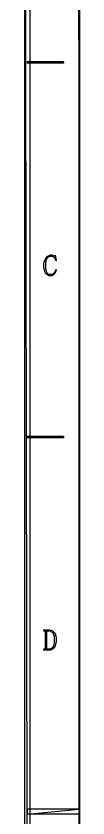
# Model space of a CAD drawing. Extents: x -15.4 to 0.8, y 0.3 to 11.8.
# Drawn here: x 0.072 to 0.269, y 6.073 to 8.941 of the extents above; entities that cross this region are included whole.
import ezdxf

# ---------------------------------------------------------------- set-up
doc = ezdxf.new("R2010")
doc.units = 0
doc.header["$MEASUREMENT"] = 0
doc.linetypes.add('AUSGEZOGEN', pattern=[0])
doc.layers.get('0').update_dxf_attribs({"linetype": 'AUSGEZOGEN'})

msp = doc.modelspace()

# ---------------------------------------------------------------- linework, layer by layer
for points in [[(0.2687, 0.5669), (0.2662, 11.6211), (0.2662, 11.6211), (0.2687, 11.6236), (0.2687, 0.5669)], [(0.2662, 0.5686), (0.2687, 0.5669), (0.2687, 0.5669), (0.2662, 11.6211), (0.2662, 0.5686)], [(0.0904, 0.7444), (0.0721, 11.4269), (0.0721, 11.4269), (0.0904, 11.4452), (0.0904, 0.7444)], [(0.0721, 0.7627), (0.0904, 0.7444), (0.0904, 0.7444), (0.0721, 11.4269), (0.0721, 0.7627)], [(0.0812, 8.7777), (0.0812, 8.7719), (0.0812, 8.7719), (0.2121, 8.7777), (0.0812, 8.7777)], [(0.0812, 8.7719), (0.2121, 8.7777), (0.2121, 8.7777), (0.2121, 8.7719), (0.0812, 8.7719)], [(0.1562, 8.0827), (0.1529, 8.0811), (0.1529, 8.0811), (0.1521, 8.0794), (0.1521, 8.0794), (0.1471, 8.0744), (0.1471, 8.0744), (0.1429, 8.0661), (0.1429, 8.0661), (0.1421, 8.0636), (0.1421, 8.0636), (0.1421, 8.0619), (0.1421, 8.0619), (0.1412, 8.0602), (0.1412, 8.0602), (0.1412, 8.0577), (0.1412, 8.0577), (0.1404, 8.0552), (0.1404, 8.0552), (0.1404, 8.0419), (0.1404, 8.0419), (0.1412, 8.0394), (0.1412, 8.0394), (0.1412, 8.0352), (0.1412, 8.0352), (0.1421, 8.0327), (0.1421, 8.0327), (0.1429, 8.0311), (0.1429, 8.0311), (0.1429, 8.0294), (0.1429, 8.0294), (0.1437, 8.0269), (0.1437, 8.0269), (0.1446, 8.0261), (0.1446, 8.0261), (0.1462, 8.0227), (0.1462, 8.0227), (0.1471, 8.0211), (0.1471, 8.0211), (0.1479, 8.0211), (0.1479, 8.0211), (0.1487, 8.0194), (0.1487, 8.0194), (0.1504, 8.0177), (0.1504, 8.0177), (0.1537, 8.0161), (0.1537, 8.0161), (0.1554, 8.0144), (0.1554, 8.0144), (0.1571, 8.0144), (0.1571, 8.0144), (0.1596, 8.0136), (0.1596, 8.0136), (0.1612, 8.0127), (0.1612, 8.0127), (0.1679, 8.0127), (0.1679, 8.0127), (0.1696, 8.0136), (0.1696, 8.0136), (0.1721, 8.0136), (0.1721, 8.0136), (0.1737, 8.0144), (0.1737, 8.0144), (0.1754, 8.0161), (0.1754, 8.0161), (0.1621, 8.0161), (0.1621, 8.0161), (0.1604, 8.0169), (0.1604, 8.0169), (0.1554, 8.0194), (0.1554, 8.0194), (0.1546, 8.0211), (0.1546, 8.0211), (0.1529, 8.0227), (0.1529, 8.0227), (0.1504, 8.0277), (0.1504, 8.0277), (0.1504, 8.0294), (0.1504, 8.0294), (0.1496, 8.0311), (0.1496, 8.0311), (0.1496, 8.0336), (0.1496, 8.0336), (0.1487, 8.0352), (0.1487, 8.0352), (0.1487, 8.0369), (0.1487, 8.0369), (0.1479, 8.0394), (0.1479, 8.0394), (0.1479, 8.0552), (0.1479, 8.0552), (0.1487, 8.0577), (0.1487, 8.0577), (0.1487, 8.0619), (0.1487, 8.0619), (0.1496, 8.0636), (0.1496, 8.0636), (0.1496, 8.0661), (0.1496, 8.0661), (0.1546, 8.0761), (0.1546, 8.0761), (0.1562, 8.0777), (0.1562, 8.0777), (0.1571, 8.0794), (0.1571, 8.0794), (0.1604, 8.0811), (0.1604, 8.0811), (0.1621, 8.0819), (0.1621, 8.0819), (0.1637, 8.0827), (0.1637, 8.0827), (0.1662, 8.0827), (0.1562, 8.0827)], [(0.1829, 8.0852), (0.1821, 8.0844), (0.1821, 8.0844), (0.1804, 8.0836), (0.1804, 8.0836), (0.1779, 8.0827), (0.1779, 8.0827), (0.1562, 8.0827), (0.1562, 8.0827), (0.1679, 8.0827), (0.1679, 8.0827), (0.1704, 8.0819), (0.1704, 8.0819), (0.1721, 8.0819), (0.1721, 8.0819), (0.1737, 8.0811), (0.1737, 8.0811), (0.1754, 8.0794), (0.1754, 8.0794), (0.1771, 8.0786), (0.1771, 8.0786), (0.1796, 8.0761), (0.1796, 8.0761), (0.1812, 8.0727), (0.1812, 8.0727), (0.1821, 8.0702), (0.1821, 8.0702), (0.1829, 8.0686), (0.1829, 8.0686), (0.1837, 8.0661), (0.1837, 8.0661), (0.1862, 8.0669), (0.1829, 8.0852)], [(0.1671, 8.0852), (0.1646, 8.0852), (0.1646, 8.0852), (0.1621, 8.0844), (0.1621, 8.0844), (0.1604, 8.0844), (0.1604, 8.0844), (0.1587, 8.0836), (0.1587, 8.0836), (0.1562, 8.0827), (0.1562, 8.0827), (0.1779, 8.0827), (0.1779, 8.0827), (0.1771, 8.0827), (0.1771, 8.0827), (0.1754, 8.0836), (0.1754, 8.0836), (0.1729, 8.0844), (0.1729, 8.0844), (0.1712, 8.0844), (0.1712, 8.0844), (0.1696, 8.0852), (0.1671, 8.0852)], [(0.1837, 8.0336), (0.1829, 8.0319), (0.1829, 8.0319), (0.1829, 8.0294), (0.1829, 8.0294), (0.1821, 8.0277), (0.1821, 8.0277), (0.1812, 8.0261), (0.1812, 8.0261), (0.1796, 8.0244), (0.1796, 8.0244), (0.1787, 8.0227), (0.1787, 8.0227), (0.1771, 8.0211), (0.1771, 8.0211), (0.1771, 8.0202), (0.1771, 8.0202), (0.1754, 8.0194), (0.1754, 8.0194), (0.1737, 8.0177), (0.1737, 8.0177), (0.1721, 8.0169), (0.1721, 8.0169), (0.1696, 8.0169), (0.1696, 8.0169), (0.1679, 8.0161), (0.1679, 8.0161), (0.1654, 8.0161), (0.1654, 8.0161), (0.1754, 8.0161), (0.1754, 8.0161), (0.1771, 8.0169), (0.1771, 8.0169), (0.1812, 8.0211), (0.1812, 8.0211), (0.1821, 8.0227), (0.1821, 8.0227), (0.1829, 8.0244), (0.1829, 8.0244), (0.1837, 8.0261), (0.1837, 8.0261), (0.1846, 8.0286), (0.1846, 8.0286), (0.1854, 8.0302), (0.1854, 8.0302), (0.1862, 8.0327), (0.1837, 8.0336)], [(0.0812, 7.4377), (0.0812, 7.4319), (0.0812, 7.4319), (0.2121, 7.4377), (0.0812, 7.4377)], [(0.0812, 7.4319), (0.2121, 7.4377), (0.2121, 7.4377), (0.2121, 7.4319), (0.0812, 7.4319)], [(0.1587, 6.7444), (0.1396, 6.7444), (0.1396, 6.7444), (0.1396, 6.7419), (0.1396, 6.7419), (0.1612, 6.7419), (0.1612, 6.7419), (0.1637, 6.7411), (0.1637, 6.7411), (0.1654, 6.7402), (0.1654, 6.7402), (0.1704, 6.7377), (0.1704, 6.7377), (0.1737, 6.7344), (0.1737, 6.7344), (0.1762, 6.7294), (0.1762, 6.7294), (0.1762, 6.7277), (0.1762, 6.7277), (0.1779, 6.7244), (0.1779, 6.7244), (0.1779, 6.7202), (0.1779, 6.7202), (0.1787, 6.7177), (0.1787, 6.7177), (0.1787, 6.7002), (0.1787, 6.7002), (0.1779, 6.6977), (0.1779, 6.6977), (0.1779, 6.6961), (0.1779, 6.6961), (0.1771, 6.6936), (0.1771, 6.6936), (0.1771, 6.6919), (0.1771, 6.6919), (0.1754, 6.6886), (0.1754, 6.6886), (0.1754, 6.6869), (0.1754, 6.6869), (0.1746, 6.6852), (0.1746, 6.6852), (0.1737, 6.6844), (0.1737, 6.6844), (0.1729, 6.6827), (0.1729, 6.6827), (0.1721, 6.6819), (0.1721, 6.6819), (0.1704, 6.6811), (0.1704, 6.6811), (0.1687, 6.6794), (0.1687, 6.6794), (0.1671, 6.6786), (0.1671, 6.6786), (0.1654, 6.6777), (0.1654, 6.6777), (0.1629, 6.6769), (0.1629, 6.6769), (0.1612, 6.6761), (0.1612, 6.6761), (0.1396, 6.6761), (0.1396, 6.6761), (0.1396, 6.6736), (0.1396, 6.6736), (0.1612, 6.6736), (0.1612, 6.6736), (0.1637, 6.6744), (0.1637, 6.6744), (0.1662, 6.6744), (0.1662, 6.6744), (0.1729, 6.6777), (0.1729, 6.6777), (0.1746, 6.6786), (0.1746, 6.6786), (0.1762, 6.6802), (0.1762, 6.6802), (0.1779, 6.6811), (0.1779, 6.6811), (0.1796, 6.6844), (0.1796, 6.6844), (0.1812, 6.6852), (0.1812, 6.6852), (0.1821, 6.6869), (0.1821, 6.6869), (0.1829, 6.6886), (0.1829, 6.6886), (0.1829, 6.6902), (0.1829, 6.6902), (0.1846, 6.6936), (0.1846, 6.6936), (0.1846, 6.6961), (0.1846, 6.6961), (0.1854, 6.6977), (0.1854, 6.6977), (0.1854, 6.7002), (0.1854, 6.7002), (0.1862, 6.7027), (0.1862, 6.7027), (0.1862, 6.7177), (0.1862, 6.7177), (0.1854, 6.7202), (0.1854, 6.7202), (0.1854, 6.7227), (0.1854, 6.7227), (0.1846, 6.7244), (0.1846, 6.7244), (0.1837, 6.7269), (0.1837, 6.7269), (0.1837, 6.7286), (0.1837, 6.7286), (0.1829, 6.7302), (0.1829, 6.7302), (0.1821, 6.7319), (0.1821, 6.7319), (0.1812, 6.7336), (0.1812, 6.7336), (0.1796, 6.7344), (0.1796, 6.7344), (0.1787, 6.7361), (0.1787, 6.7361), (0.1771, 6.7369), (0.1771, 6.7369), (0.1762, 6.7386), (0.1762, 6.7386), (0.1746, 6.7394), (0.1746, 6.7394), (0.1729, 6.7411), (0.1729, 6.7411), (0.1712, 6.7419), (0.1712, 6.7419), (0.1687, 6.7427), (0.1687, 6.7427), (0.1671, 6.7427), (0.1671, 6.7427), (0.1654, 6.7436), (0.1654, 6.7436), (0.1629, 6.7436), (0.1629, 6.7436), (0.1604, 6.7444), (0.1587, 6.7444)], [(0.1421, 6.7419), (0.1429, 6.7419), (0.1429, 6.7419), (0.1446, 6.7411), (0.1446, 6.7411), (0.1454, 6.7402), (0.1454, 6.7402), (0.1454, 6.6786), (0.1454, 6.6786), (0.1446, 6.6769), (0.1446, 6.6769), (0.1421, 6.6761), (0.1421, 6.6761), (0.1571, 6.6761), (0.1571, 6.6761), (0.1554, 6.6761), (0.1554, 6.6761), (0.1537, 6.6769), (0.1537, 6.6769), (0.1529, 6.6777), (0.1529, 6.6777), (0.1521, 6.6794), (0.1521, 6.6794), (0.1521, 6.7386), (0.1521, 6.7386), (0.1529, 6.7394), (0.1529, 6.7394), (0.1537, 6.7411), (0.1537, 6.7411), (0.1554, 6.7419), (0.1554, 6.7419), (0.1579, 6.7419), (0.1421, 6.7419)], [(0.0812, 6.1044), (0.0812, 6.0861), (0.0812, 6.0861), (0.2679, 6.1044), (0.0812, 6.1044)], [(0.0812, 6.0861), (0.2679, 6.1044), (0.2679, 6.1044), (0.2679, 6.0861), (0.0812, 6.0861)]]:
    msp.add_lwpolyline(points)

doc.saveas('drawing.dxf')
